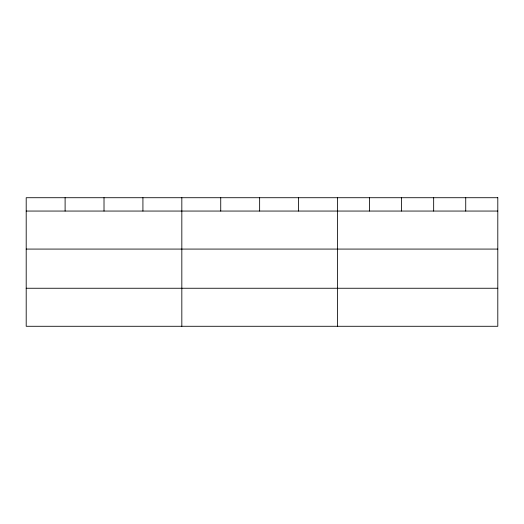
<?xml version="1.0" encoding="UTF-8"?>
<svg xmlns="http://www.w3.org/2000/svg" width="524" height="524" viewBox="0 0 524 524"><rect width="100%" height="100%" fill="white"/><g stroke="black" fill="none" stroke-linecap="round" stroke-linejoin="round"><path stroke-width="0.79" d="M26.2 211.054L497.8 211.054M26.2 249.077L497.8 249.077M26.2 288.252L497.8 288.252M465.731 197.718L465.731 211.054M433.662 197.718L433.662 211.054M401.594 197.718L401.594 211.054M369.525 197.718L369.525 211.054M337.456 197.718L337.456 326.282M298.549 197.718L298.549 211.054M259.642 197.718L259.642 211.054M220.735 197.718L220.735 211.054M181.828 197.718L181.828 326.282M142.921 197.718L142.921 211.054M104.014 197.718L104.014 211.054M65.107 197.718L65.107 211.054M497.8 197.718L26.2 197.718L26.2 326.282L497.8 326.282L497.8 197.718"/></g></svg>
